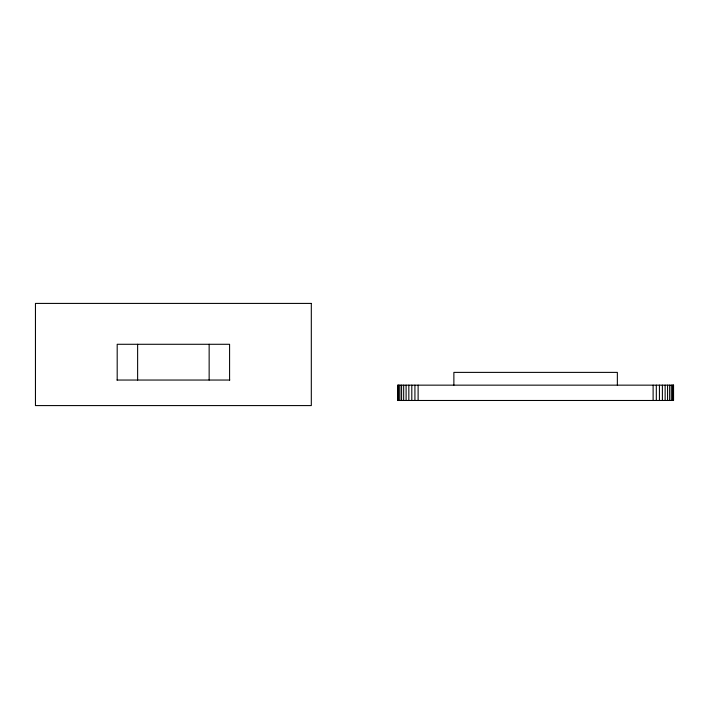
<?xml version="1.0" encoding="UTF-8"?>
<svg xmlns="http://www.w3.org/2000/svg" width="709" height="709" viewBox="0 0 709 709"><rect width="100%" height="100%" fill="white"/><g stroke="black" fill="none" stroke-linecap="round" stroke-linejoin="round"><path stroke-width="1.06" d="M116.967 380.042L229.796 380.042M673.302 385.155L673.302 400.479M672.549 385.155L672.549 400.479M671.326 385.155L671.326 400.479M669.65 385.155L669.65 400.479M667.568 385.155L667.568 400.479M665.131 385.155L665.131 400.479M662.392 385.155L662.392 400.479M659.432 385.155L659.432 400.479M656.312 385.155L656.312 400.479M653.113 385.155L653.113 400.479M617.353 385.155L617.353 372.385L453.875 372.385L453.875 385.155M418.115 385.155L418.115 400.479M414.925 385.155L414.925 400.479M411.805 385.155L411.805 400.479M408.836 385.155L408.836 400.479M406.106 385.155L406.106 400.479M403.669 385.155L403.669 400.479M401.586 385.155L401.586 400.479M399.911 385.155L399.911 400.479M398.68 385.155L398.68 400.479M397.935 385.155L397.935 400.479M229.583 380.042L229.583 344.282L117.189 344.282L117.189 380.042M209.146 344.282L209.146 380.042M137.626 344.282L137.626 380.042M311.313 303.417L35.45 303.417L35.45 405.583L311.313 405.583L311.313 303.417M673.55 385.155L397.687 385.155L397.687 400.479L673.55 400.479L673.55 385.155"/></g></svg>
